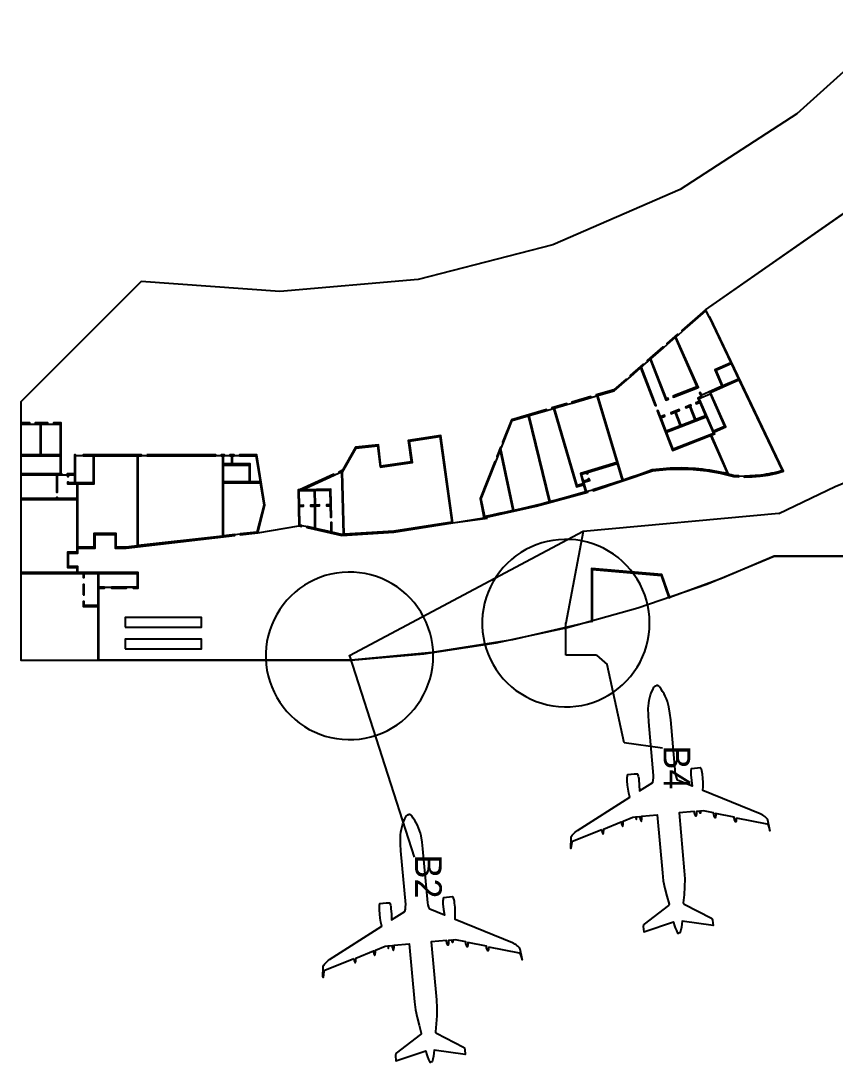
# Model space of a CAD drawing. Extents: x -127 to 299, y -292 to 314.
# Drawn here: x -127.1 to 18.8, y 38.6 to 225.1 of the extents above; entities that cross this region are included whole.
import ezdxf

# ---------------------------------------------------------------- set-up
doc = ezdxf.new("R2010")
doc.units = 0
for name, color, linetype in [('SS-AREA-OUTLINE', 254, 'CONTINUOUS'), ('SS-BOARDING-AREAS', 7, 'CONTINUOUS'), ('SS-BOUNDARY', 250, 'CONTINUOUS'), ('SS-CIRCULATION', 7, 'CONTINUOUS'), ('SS-GATES', 250, 'CONTINUOUS'), ('SS-GRAPH', 7, 'CONTINUOUS'), ('SS-ISLANDS', 7, 'CONTINUOUS'), ('SS-SMALL-PLANES', 9, 'CONTINUOUS'), ('SS-STAND-NUMBER', 7, 'CONTINUOUS')]:
    doc.layers.add(name, color=color, linetype=linetype)

msp = doc.modelspace()

# ---------------------------------------------------------------- linework, layer by layer
at = {"layer": 'SS-AREA-OUTLINE'}
for p, q in [((-4.47, 173.36), (27.78, 195.84)), ((-4.39, 173.18), (-3.83, 172)), ((-9.34, 168.86), (-8.61, 169.5)), ((-11.98, 166.56), (-11.26, 167.19)), ((-15.51, 163.48), (-14.79, 164.11)), ((-18.58, 160.8), (-17.86, 161.43)), ((-29.29, 156.38), (-28.36, 156.65)), ((-24.95, 157.65), (-24.02, 157.92)), ((-32.88, 155.34), (-31.95, 155.61)), ((-125.53, 152.89), (-124.57, 152.89)), ((-122.26, 152.89), (-121.29, 152.89)), ((-41.01, 148.69), (-40.66, 149.59)), ((-115.92, 147.22), (-117.31, 147.22)), ((-104.55, 147.22), (-105.51, 147.22)), ((-91.23, 147.22), (-92.19, 147.22)), ((-89.65, 147.22), (-90.61, 147.22)), ((-87.95, 147.22), (-88.92, 147.22)), ((-42.02, 146.14), (-41.67, 147.04)), ((-119.79, 143.79), (-118.83, 143.79)), ((-70.98, 143.74), (-70.1, 144.14)), ((1.52, 143.61), (2.73, 143.58)), ((-25.59, 140.85), (-24.66, 141.13)), ((-84.67, 133.38), (-77.3, 134.66)), ((-76.78, 134.74), (-75.84, 134.52)), ((-49.72, 135.18), (-43.5, 136.04)), ((-88.78, 133.1), (-87.82, 133.21)), ((-112.11, 123.68), (-110.89, 123.68)), ((-106.98, 123.68), (-108.2, 123.68))]:
    msp.add_line(p, q, dxfattribs=at)
at = {"layer": 'SS-BOARDING-AREAS'}
for points in [[(-14.49, 117.24), (-14.52, 118.28), (-14.63, 119.31), (-14.81, 120.33), (-15.05, 121.33), (-15.37, 122.32), (-15.75, 123.28), (-16.2, 124.21), (-16.72, 125.11), (-17.29, 125.97), (-17.92, 126.79), (-18.61, 127.57), (-19.35, 128.29), (-20.13, 128.97), (-20.96, 129.59), (-21.84, 130.14), (-22.74, 130.64), (-23.68, 131.07), (-24.65, 131.44), (-25.64, 131.74), (-26.65, 131.97), (-27.68, 132.13), (-28.71, 132.22), (-29.74, 132.24), (-30.78, 132.18), (-31.81, 132.06), (-32.82, 131.86), (-33.82, 131.6), (-34.8, 131.27), (-35.76, 130.87), (-36.68, 130.4), (-37.57, 129.87), (-38.43, 129.28), (-39.24, 128.64), (-40, 127.94), (-40.71, 127.19), (-41.37, 126.39), (-41.97, 125.55), (-42.52, 124.67), (-43, 123.75), (-43.42, 122.8), (-43.77, 121.83), (-44.05, 120.83), (-44.26, 119.82), (-44.4, 118.79), (-44.48, 117.76), (-44.48, 116.72), (-44.4, 115.69), (-44.26, 114.66), (-44.05, 113.65), (-43.77, 112.65), (-43.42, 111.68), (-43, 110.73), (-42.52, 109.82), (-41.97, 108.93), (-41.37, 108.09), (-40.71, 107.29), (-40, 106.54), (-39.24, 105.84), (-38.43, 105.2), (-37.57, 104.61), (-36.68, 104.08), (-35.76, 103.62), (-34.8, 103.22), (-33.82, 102.88), (-32.82, 102.62), (-31.81, 102.42), (-30.78, 102.3), (-29.74, 102.24), (-28.71, 102.26), (-27.68, 102.35), (-26.65, 102.51), (-25.64, 102.74), (-24.65, 103.04), (-23.68, 103.41), (-22.74, 103.84), (-21.84, 104.34), (-20.96, 104.9), (-20.13, 105.51), (-19.35, 106.19), (-18.61, 106.91), (-17.92, 107.69), (-17.29, 108.51), (-16.72, 109.37), (-16.2, 110.27), (-15.75, 111.2), (-15.37, 112.16), (-15.05, 113.15), (-14.81, 114.16), (-14.63, 115.18), (-14.52, 116.21)], [(-53.24, 111.38), (-53.28, 112.41), (-53.38, 113.44), (-53.56, 114.46), (-53.81, 115.47), (-54.13, 116.46), (-54.51, 117.42), (-54.96, 118.35), (-55.47, 119.25), (-56.04, 120.11), (-56.68, 120.93), (-57.36, 121.71), (-58.1, 122.43), (-58.89, 123.11), (-59.72, 123.72), (-60.59, 124.28), (-61.5, 124.78), (-62.44, 125.21), (-63.41, 125.58), (-64.4, 125.88), (-65.41, 126.11), (-66.43, 126.27), (-67.46, 126.36), (-68.5, 126.38), (-69.53, 126.32), (-70.56, 126.2), (-71.58, 126), (-72.58, 125.74), (-73.56, 125.4), (-74.51, 125), (-75.44, 124.54), (-76.33, 124.01), (-77.18, 123.42), (-77.99, 122.78), (-78.75, 122.08), (-79.47, 121.33), (-80.13, 120.53), (-80.73, 119.69), (-81.27, 118.8), (-81.75, 117.89), (-82.17, 116.94), (-82.52, 115.97), (-82.8, 114.97), (-83.02, 113.96), (-83.16, 112.93), (-83.23, 111.9), (-83.23, 110.86), (-83.16, 109.83), (-83.02, 108.8), (-82.8, 107.79), (-82.52, 106.79), (-82.17, 105.82), (-81.75, 104.87), (-81.27, 103.95), (-80.73, 103.07), (-80.13, 102.23), (-79.47, 101.43), (-78.75, 100.68), (-77.99, 99.98), (-77.18, 99.34), (-76.33, 98.75), (-75.44, 98.22), (-74.51, 97.75), (-73.56, 97.35), (-72.58, 97.02), (-71.58, 96.76), (-70.56, 96.56), (-69.53, 96.44), (-68.5, 96.38), (-67.46, 96.4), (-66.43, 96.49), (-65.41, 96.65), (-64.4, 96.88), (-63.41, 97.18), (-62.44, 97.55), (-61.5, 97.98), (-60.59, 98.48), (-59.72, 99.03), (-58.89, 99.65), (-58.1, 100.33), (-57.36, 101.05), (-56.68, 101.83), (-56.04, 102.65), (-55.47, 103.51), (-54.96, 104.41), (-54.51, 105.34), (-54.13, 106.3), (-53.81, 107.29), (-53.56, 108.29), (-53.38, 109.31), (-53.28, 110.34)]]:
    msp.add_lwpolyline(points, close=True, dxfattribs=at)
at = {"layer": 'SS-BOUNDARY'}
msp.add_lwpolyline([(30.37, 225.09), (11.91, 208.41), (-9.01, 194.91), (-31.82, 184.95), (-55.93, 178.8), (-80.72, 176.6), (-105.54, 178.42), (-127.12, 156.85), (-127.12, 110.59), (-67.96, 110.59), (-54.93, 111.76), (-42, 113.72), (-29.2, 116.45), (-16.6, 119.96), (-4.23, 124.22), (7.85, 129.23), (124.52, 129.23)], dxfattribs=at)
at = {"layer": 'SS-CIRCULATION'}
msp.add_lwpolyline([(23.06, 129.23), (7.85, 129.23), (-1.43, 125.31), (-10.89, 121.83), (-12.29, 125.95), (-24.88, 127.05), (-24.88, 117.56), (-39.07, 114.27), (-53.45, 111.95), (-67.96, 110.59), (-113.15, 110.59), (-113.15, 123.49), (-112.11, 123.49), (-112.11, 123.68), (-110.89, 123.68), (-110.89, 123.49), (-108.2, 123.49), (-108.2, 123.68), (-106.98, 123.68), (-106.98, 123.49), (-106.08, 123.49), (-106.08, 126.3), (-116.89, 126.3), (-116.89, 127.4), (-118.58, 127.4), (-118.58, 129.75), (-116.89, 129.75), (-116.89, 130.68), (-113.82, 130.68), (-113.82, 133.11), (-110.2, 133.11), (-110.2, 130.68), (-108.27, 130.68), (-88.76, 132.91), (-88.78, 133.1), (-87.82, 133.21), (-87.8, 133.02), (-84.67, 133.38), (-77.3, 134.66), (-76.82, 134.56), (-76.78, 134.74), (-75.84, 134.52), (-75.88, 134.35), (-69.63, 132.94), (-60.3, 133.55), (-49.72, 135.18), (-44.15, 136.12), (-34.79, 138.17), (-25.53, 140.67), (-25.59, 140.85), (-24.66, 141.13), (-24.61, 140.95), (-13.95, 144.5), (-11.53, 144.75), (-9.1, 144.83), (-6.67, 144.75), (-4.24, 144.5), (-1.85, 144.08), (0.52, 143.51), (1.52, 143.43), (1.52, 143.61), (2.49, 143.58), (2.48, 143.4), (3.9, 143.43), (5.32, 143.55), (6.73, 143.76), (8.12, 144.06), (9.48, 144.45), (-3.67, 172.09), (-3.83, 172), (-4.47, 173.36), (27.78, 195.84)], dxfattribs=at)
for points in [[(-108.4, 116.49), (-94.77, 116.49), (-94.77, 118.22), (-108.4, 118.22)], [(-108.4, 112.63), (-94.77, 112.63), (-94.77, 114.36), (-108.4, 114.36)]]:
    msp.add_lwpolyline(points, close=True, dxfattribs=at)
at = {"layer": 'SS-GATES'}
for p in [(-29.49, 117.24), (-68.24, 111.38)]:
    msp.add_point(p, dxfattribs=at)
at = {"layer": 'SS-GRAPH'}
for p, q in [((18.75, 141.71), (59.98, 158.67)), ((8.67, 136.84), (18.75, 141.71)), ((8.67, 136.84), (-26.37, 133.62)), ((-26.37, 133.62), (-68.24, 111.38)), ((-26.37, 133.62), (-29.49, 117.24)), ((-29.49, 111.51), (-29.49, 117.24)), ((-68.24, 111.38), (-56.68, 75.31)), ((-23.97, 111.51), (-29.49, 111.51)), ((-23.97, 111.51), (-22.11, 109.84)), ((-19.07, 95.79), (-22.11, 109.84)), ((-12.15, 94.84), (-19.07, 95.79))]:
    msp.add_line(p, q, dxfattribs=at)
at = {"layer": 'SS-ISLANDS'}
for points in [[(-2.1, 147.48), (-0.56, 143.98), (-1.19, 144.13), (-1.82, 144.27), (-2.45, 144.39), (-3.08, 144.51), (-3.72, 144.61), (-4.36, 144.7), (-5, 144.78), (-5.64, 144.85), (-6.28, 144.9), (-6.92, 144.95), (-7.57, 144.98), (-8.21, 145), (-8.85, 145.02), (-9.5, 145.01), (-10.14, 145), (-10.79, 144.98), (-11.43, 144.94), (-12.07, 144.89), (-12.72, 144.83), (-13.36, 144.76), (-14, 144.68), (-15.3, 144.21), (-16.61, 143.74), (-17.93, 143.29), (-19.24, 142.85), (-23.77, 157.99), (-20.81, 158.85), (-18.58, 160.8), (-18.71, 160.93), (-20.9, 159.02), (-24.07, 158.1), (-24.02, 157.92), (-23.95, 157.94), (-20.37, 145.98), (-26.89, 144.04), (-26.37, 142.19), (-27.46, 141.87), (-31.51, 155.74), (-29.29, 156.38), (-29.34, 156.56), (-32, 155.78), (-31.95, 155.61), (-31.68, 155.69), (-27.59, 141.64), (-27.41, 141.69), (-26.32, 142.01), (-25.97, 140.74), (-27.23, 140.37), (-28.49, 140.01), (-29.75, 139.66), (-31.02, 139.32), (-32.28, 138.99), (-36.04, 154.42), (-32.88, 155.34), (-32.93, 155.51), (-39.24, 153.67), (-40.83, 149.65), (-40.66, 149.59), (-39.1, 153.52), (-36.21, 154.36), (-32.46, 138.95), (-33.72, 138.63), (-34.99, 138.31), (-36.25, 138.01), (-37.52, 137.71), (-38.79, 137.43), (-41.12, 148.42), (-41.01, 148.69), (-41.18, 148.76), (-41.84, 147.1), (-41.67, 147.04), (-41.24, 148.11), (-38.97, 137.39), (-40.22, 137.11), (-41.48, 136.84), (-42.74, 136.59), (-44.01, 136.34), (-44.64, 139.52), (-42.02, 146.14), (-42.19, 146.21), (-44.83, 139.54), (-44.15, 136.12), (-34.79, 138.17), (-25.53, 140.67), (-25.59, 140.85), (-25.69, 140.82), (-25.79, 140.79), (-26.26, 142.48), (-25.2, 142.77), (-25.29, 143.1), (-25.47, 143.05), (-25.43, 142.9), (-26.31, 142.66), (-26.66, 143.91), (-25.78, 144.17), (-25.73, 143.98), (-25.55, 144.03), (-25.61, 144.22), (-20.32, 145.8), (-19.42, 142.79), (-20.72, 142.36), (-22.03, 141.94), (-23.35, 141.53), (-24.66, 141.13), (-24.61, 140.95), (-13.95, 144.5), (-11.53, 144.75), (-9.1, 144.83), (-6.67, 144.75), (-4.24, 144.5), (-1.85, 144.08), (0.52, 143.51), (1.52, 143.43), (1.52, 143.61), (0.55, 143.69), (0.11, 143.81), (-0.33, 143.92), (-1.91, 147.52), (-3.4, 150.88), (-2.83, 151.11), (-2.97, 151.44), (-0.85, 152.37), (-3.57, 158.55), (1.51, 160.78), (9.23, 144.56), (8.76, 144.42), (8.29, 144.29), (7.81, 144.18), (7.34, 144.07), (6.86, 143.97), (6.38, 143.89), (5.9, 143.81), (5.41, 143.75), (4.93, 143.69), (4.44, 143.65), (3.95, 143.62), (3.47, 143.59), (2.98, 143.58), (2.49, 143.58), (2.48, 143.4), (3.9, 143.43), (5.32, 143.55), (6.73, 143.76), (8.12, 144.06), (9.48, 144.45), (-3.67, 172.09), (-3.83, 172), (0.04, 163.87), (-2.83, 162.61), (-1.53, 159.65), (-5.15, 158.06), (-5.36, 158.54), (-5.53, 158.46), (-5.24, 157.81), (-5.86, 157.54), (-5.58, 156.9), (-6.19, 156.66), (-6.12, 156.49), (-5.5, 156.73), (-4.46, 154.36), (-6.2, 153.68), (-7.14, 156.09), (-7.02, 156.14), (-7.09, 156.31), (-8.05, 155.94), (-7.98, 155.77), (-7.31, 156.03), (-6.37, 153.61), (-8.85, 152.65), (-9.79, 155.06), (-9.12, 155.32), (-9.18, 155.49), (-10.7, 154.91), (-10.63, 154.73), (-9.96, 155), (-9.02, 152.58), (-11.5, 151.62), (-12.44, 154.03), (-11.77, 154.29), (-11.84, 154.46), (-12.51, 154.2), (-12.94, 155.31), (-13.11, 155.25), (-10.36, 148.18), (-3.57, 150.82)], [(-4.39, 173.18), (-4.47, 173.36), (-8.74, 169.64), (-8.61, 169.5)], [(-10.3, 157.87), (-10.23, 157.7), (-5.93, 159.38), (-5.92, 159.34), (-5.75, 159.42), (-9.76, 168.5), (-9.34, 168.86), (-9.46, 169), (-11.38, 167.33), (-11.26, 167.19), (-9.9, 168.37), (-6, 159.55)], [(-14.39, 164.45), (-11.57, 157.18), (-11.13, 157.35), (-11.2, 157.52), (-11.46, 157.42), (-14.25, 164.58), (-11.98, 166.56), (-12.1, 166.7), (-14.91, 164.25), (-14.79, 164.11)], [(-13.46, 156.15), (-13.29, 156.21), (-15.96, 163.08), (-15.51, 163.48), (-15.63, 163.61), (-17.98, 161.57), (-17.86, 161.43), (-16.11, 162.95)], [(-1.36, 159.72), (-2.59, 162.51), (0.12, 163.7), (1.43, 160.95)], [(-24.95, 157.65), (-25, 157.83), (-28.41, 156.83), (-28.36, 156.65)], [(-5.33, 156.8), (-5.62, 157.45), (-3.66, 158.31), (-1.09, 152.46), (-3.05, 151.6), (-5.33, 156.8)], [(-127.12, 143.97), (-127.12, 143.79), (-120.73, 143.79), (-120.73, 140.67), (-120.54, 140.67), (-120.54, 143.79), (-119.79, 143.79), (-119.79, 143.97), (-119.87, 143.97), (-119.87, 153.08), (-121.29, 153.08), (-121.29, 152.89), (-120.05, 152.89), (-120.05, 147.4), (-123.49, 147.4), (-123.49, 152.89), (-122.26, 152.89), (-122.26, 153.08), (-124.57, 153.08), (-124.57, 152.89), (-123.68, 152.89), (-123.68, 147.4), (-127.12, 147.4), (-127.12, 147.22), (-120.05, 147.22), (-120.05, 143.97)], [(-127.12, 153.08), (-127.12, 152.89), (-125.53, 152.89), (-125.53, 153.08)], [(-4.38, 154.19), (-3.07, 151.21), (-10.26, 148.41), (-11.44, 151.44)], [(-74.53, 138.21), (-74.53, 134.23), (-75.84, 134.52), (-75.88, 134.35), (-69.63, 132.94), (-60.3, 133.55), (-49.72, 135.18), (-51.89, 150.86), (-57.71, 149.96), (-57.17, 146.14), (-62.61, 145.37), (-63.06, 149.19), (-67.14, 148.74), (-69.48, 144.62), (-70.18, 144.3), (-70.1, 144.14), (-69.64, 144.35), (-69.66, 144.31), (-69.39, 133.14), (-69.62, 133.13), (-71.38, 133.52), (-71.43, 135.27), (-71.61, 135.27), (-71.57, 133.56), (-74.35, 134.19), (-74.35, 138.21), (-73.61, 138.23), (-73.61, 138.41), (-74.35, 138.39), (-74.41, 140.98), (-71.76, 141.05), (-71.69, 138.46), (-72.39, 138.44), (-72.39, 138.26), (-71.69, 138.27), (-71.64, 136.23), (-71.45, 136.24), (-71.58, 141.24), (-76.73, 141.11), (-70.98, 143.74), (-71.06, 143.9), (-77.2, 141.1), (-77.44, 141.1), (-77.3, 134.66), (-76.82, 134.56), (-76.78, 134.74), (-77.12, 134.81), (-77.19, 138.14), (-76.46, 138.16), (-76.46, 138.34), (-77.19, 138.33), (-77.25, 140.92), (-74.6, 140.98), (-74.53, 138.39), (-75.25, 138.37), (-75.24, 138.19)], [(-62.77, 145.16), (-56.97, 145.98), (-57.51, 149.81), (-52.05, 150.65), (-49.93, 135.33), (-60.32, 133.73), (-69.21, 133.15), (-69.47, 144.27), (-67.02, 148.57), (-63.22, 148.98)], [(-127.12, 126.3), (-127.12, 126.11), (-115.95, 126.11), (-115.95, 125.39), (-115.77, 125.39), (-115.77, 126.11), (-113.33, 126.11), (-113.33, 120.38), (-115.77, 120.38), (-115.77, 121.11), (-115.95, 121.11), (-115.95, 120.2), (-113.33, 120.2), (-113.33, 110.8), (-113.15, 110.8), (-113.15, 123.49), (-112.11, 123.49), (-112.11, 123.68), (-113.15, 123.68), (-113.15, 126.11), (-106.26, 126.11), (-106.26, 123.68), (-106.98, 123.68), (-106.98, 123.49), (-106.08, 123.49), (-106.08, 126.3), (-116.89, 126.3), (-116.89, 127.4), (-118.58, 127.4), (-118.58, 129.75), (-116.89, 129.75), (-116.89, 130.68), (-113.82, 130.68), (-113.82, 133.11), (-110.2, 133.11), (-110.2, 130.68), (-108.27, 130.68), (-88.76, 132.91), (-88.78, 133.1), (-90.82, 132.86), (-90.82, 142.34), (-84.23, 142.34), (-83.61, 138.37), (-84.82, 133.55), (-87.82, 133.21), (-87.8, 133.02), (-84.67, 133.38), (-83.43, 138.36), (-84.84, 147.4), (-87.95, 147.4), (-87.95, 147.22), (-84.99, 147.22), (-84.26, 142.52), (-86.06, 142.52), (-86.06, 145.74), (-89.2, 145.74), (-89.2, 147.22), (-88.92, 147.22), (-88.92, 147.4), (-89.65, 147.4), (-89.65, 147.22), (-89.38, 147.22), (-89.38, 145.74), (-90.82, 145.74), (-90.82, 147.22), (-90.61, 147.22), (-90.61, 147.4), (-91.23, 147.4), (-91.23, 147.22), (-91, 147.22), (-91, 132.84), (-106.1, 131.11), (-106.1, 147.22), (-105.51, 147.22), (-105.51, 147.4), (-115.92, 147.4), (-115.92, 147.22), (-114.15, 147.22), (-114.15, 142.38), (-117.31, 142.38), (-117.31, 147.4), (-117.49, 147.4), (-117.49, 143.97), (-118.83, 143.97), (-118.83, 143.79), (-118.74, 143.79), (-118.74, 143.47), (-118.56, 143.47), (-118.56, 143.79), (-117.49, 143.79), (-117.49, 142.38), (-118.56, 142.38), (-118.56, 142.5), (-118.74, 142.5), (-118.74, 142.19), (-117.07, 142.19), (-117.07, 139.58), (-120.54, 139.58), (-120.54, 139.71), (-120.73, 139.71), (-120.73, 139.58), (-127.12, 139.58), (-127.12, 139.4), (-117.07, 139.4), (-117.07, 129.93), (-118.76, 129.93), (-118.76, 127.21), (-117.07, 127.21), (-117.07, 126.3)], [(-104.55, 147.4), (-104.55, 147.22), (-92.19, 147.22), (-92.19, 147.4)], [(-108.28, 130.86), (-110.01, 130.86), (-110.01, 133.3), (-114.01, 133.3), (-114.01, 130.86), (-116.89, 130.86), (-116.89, 142.19), (-113.96, 142.19), (-113.96, 147.22), (-106.28, 147.22), (-106.28, 131.09)], [(-90.82, 145.55), (-86.24, 145.55), (-86.24, 142.52), (-90.82, 142.52)], [(-24.7, 117.61), (-24.7, 126.85), (-12.42, 125.78), (-11.06, 121.77), (-10.89, 121.83), (-12.29, 125.95), (-24.88, 127.05), (-24.88, 117.56)], [(-115.95, 122.33), (-115.77, 122.33), (-115.77, 124.17), (-115.95, 124.17)], [(-108.2, 123.49), (-108.2, 123.68), (-110.89, 123.68), (-110.89, 123.49)], [(-108.4, 116.49), (-94.77, 116.49), (-94.77, 118.22), (-108.4, 118.22)], [(-108.4, 112.63), (-94.77, 112.63), (-94.77, 114.36), (-108.4, 114.36)]]:
    msp.add_lwpolyline(points, close=True, dxfattribs=at)
at = {"layer": 'SS-SMALL-PLANES'}
for points in [[(-18.49, 88.98), (-18.5, 89.29), (-18.49, 89.59), (-18.47, 89.88), (-18.46, 89.93), (-18.45, 89.98), (-18.44, 90.03), (-18.42, 90.07), (-18.42, 90.08), (-18.41, 90.09), (-18.41, 90.09), (-18.4, 90.1), (-18.4, 90.11), (-18.39, 90.11), (-18.38, 90.12), (-18.37, 90.12), (-18.37, 90.12), (-18.36, 90.13), (-18.35, 90.13), (-18.34, 90.13), (-18.33, 90.13), (-18.32, 90.13), (-18.32, 90.14), (-17.8, 90.21), (-17.28, 90.24), (-16.75, 90.25), (-16.75, 90.25), (-16.74, 90.25), (-16.73, 90.25), (-16.72, 90.25), (-16.71, 90.25), (-16.7, 90.25), (-16.69, 90.25), (-16.69, 90.24), (-16.68, 90.24), (-16.67, 90.24), (-16.66, 90.23), (-16.66, 90.23), (-16.65, 90.22), (-16.64, 90.21), (-16.64, 90.21), (-16.57, 90.01), (-16.51, 89.82), (-16.47, 89.62), (-16.44, 89.41), (-16.42, 89.21), (-16.34, 88.2), (-16.31, 87.18), (-13.92, 88.71), (-13.85, 89.12), (-13.8, 89.52), (-13.77, 89.93), (-14.64, 99.57), (-14.71, 100.75), (-14.72, 101.94), (-14.7, 102.44), (-14.64, 102.93), (-14.56, 103.42), (-14.44, 103.9), (-14.3, 104.38), (-14.13, 104.85), (-13.93, 105.3), (-13.72, 105.75), (-13.7, 105.78), (-13.68, 105.82), (-13.65, 105.85), (-13.63, 105.88), (-13.6, 105.9), (-13.57, 105.93), (-13.54, 105.96), (-13.51, 105.98), (-13.47, 106), (-13.44, 106.01), (-13.4, 106.03), (-13.37, 106.04), (-13.32, 106.05), (-13.28, 106.06), (-13.24, 106.07)], [(-5.03, 90.2), (-5.07, 90.49), (-5.13, 90.79), (-5.21, 91.08), (-5.22, 91.12), (-5.24, 91.17), (-5.26, 91.21), (-5.28, 91.25), (-5.29, 91.26), (-5.3, 91.27), (-5.3, 91.27), (-5.31, 91.28), (-5.32, 91.28), (-5.33, 91.29), (-5.33, 91.29), (-5.34, 91.29), (-5.35, 91.29), (-5.36, 91.3), (-5.37, 91.3), (-5.38, 91.3), (-5.38, 91.3), (-5.39, 91.3), (-5.4, 91.3), (-5.92, 91.27), (-6.44, 91.22), (-6.96, 91.13), (-6.97, 91.13), (-6.98, 91.13), (-6.99, 91.13), (-6.99, 91.13), (-7, 91.12), (-7.01, 91.12), (-7.02, 91.12), (-7.02, 91.11), (-7.03, 91.11), (-7.04, 91.1), (-7.04, 91.1), (-7.05, 91.09), (-7.06, 91.08), (-7.06, 91.08), (-7.07, 91.07), (-7.1, 90.86), (-7.12, 90.66), (-7.13, 90.46), (-7.12, 90.25), (-7.11, 90.05), (-7, 89.04), (-6.85, 88.04), (-9.48, 89.11), (-9.62, 89.5), (-9.74, 89.89), (-9.84, 90.28), (-10.7, 99.92), (-10.84, 101.1), (-11.04, 102.27), (-11.16, 102.75), (-11.3, 103.23), (-11.47, 103.7), (-11.67, 104.15), (-11.9, 104.6), (-12.15, 105.02), (-12.42, 105.44), (-12.71, 105.84), (-12.74, 105.87), (-12.76, 105.9), (-12.79, 105.92), (-12.82, 105.95), (-12.85, 105.97), (-12.89, 105.99), (-12.92, 106.01), (-12.96, 106.03), (-13, 106.04), (-13.03, 106.05), (-13.07, 106.06), (-13.11, 106.06), (-13.15, 106.07), (-13.2, 106.07), (-13.24, 106.07)], [(1.04, 82.4), (6.54, 81.28), (6.56, 81.27), (6.57, 81.27), (6.59, 81.26), (6.61, 81.25), (6.62, 81.24), (6.64, 81.23), (6.65, 81.22), (6.67, 81.21), (6.68, 81.2), (6.69, 81.18), (6.71, 81.17), (6.72, 81.15), (6.72, 81.14), (6.73, 81.12), (7.06, 80.06), (7.06, 80.15), (7.06, 80.23), (6.69, 81.96), (6.68, 82), (6.67, 82.04), (6.65, 82.08), (6.64, 82.12), (6.62, 82.15), (6.59, 82.19), (6.57, 82.22), (6.54, 82.25), (6.41, 82.38), (6.28, 82.5), (6.14, 82.61), (5.99, 82.71), (5.78, 82.84), (5.56, 82.96), (5.33, 83.07), (-4.93, 87.25), (-4.89, 87.99), (-4.9, 88.73), (-4.94, 89.46), (-5.03, 90.2)], [(-23.06, 80.23), (-28.28, 78.15), (-28.29, 78.14), (-28.31, 78.13), (-28.33, 78.12), (-28.34, 78.11), (-28.36, 78.1), (-28.37, 78.09), (-28.38, 78.07), (-28.39, 78.06), (-28.4, 78.04), (-28.41, 78.03), (-28.42, 78.01), (-28.43, 77.99), (-28.44, 77.98), (-28.44, 77.96), (-28.57, 76.86), (-28.59, 76.94), (-28.6, 77.02), (-28.55, 78.8), (-28.55, 78.84), (-28.54, 78.88), (-28.53, 78.92), (-28.52, 78.96), (-28.51, 79), (-28.49, 79.03), (-28.47, 79.07), (-28.45, 79.1), (-28.35, 79.25), (-28.24, 79.39), (-28.12, 79.53), (-28, 79.65), (-27.81, 79.82), (-27.61, 79.98), (-27.41, 80.12), (-18.05, 86.07), (-18.23, 86.79), (-18.35, 87.52), (-18.44, 88.25), (-18.49, 88.98)], [(-62.88, 65.88), (-62.89, 66.18), (-62.89, 66.49), (-62.86, 66.78), (-62.85, 66.83), (-62.84, 66.88), (-62.83, 66.93), (-62.82, 66.97), (-62.81, 66.98), (-62.81, 66.99), (-62.8, 66.99), (-62.79, 67), (-62.79, 67.01), (-62.78, 67.01), (-62.77, 67.02), (-62.77, 67.02), (-62.76, 67.02), (-62.75, 67.03), (-62.74, 67.03), (-62.73, 67.03), (-62.72, 67.03), (-62.72, 67.03), (-62.71, 67.04), (-62.19, 67.11), (-61.67, 67.14), (-61.15, 67.15), (-61.14, 67.15), (-61.13, 67.15), (-61.12, 67.15), (-61.11, 67.15), (-61.1, 67.15), (-61.09, 67.15), (-61.09, 67.15), (-61.08, 67.14), (-61.07, 67.14), (-61.06, 67.14), (-61.05, 67.13), (-61.05, 67.13), (-61.04, 67.12), (-61.04, 67.11), (-61.03, 67.11), (-60.96, 66.91), (-60.91, 66.72), (-60.86, 66.52), (-60.83, 66.31), (-60.81, 66.11), (-60.74, 65.1), (-60.7, 64.08), (-58.31, 65.61), (-58.24, 66.02), (-58.19, 66.42), (-58.16, 66.83), (-59.03, 76.47), (-59.1, 77.65), (-59.11, 78.84), (-59.09, 79.34), (-59.04, 79.83), (-58.95, 80.32), (-58.83, 80.8), (-58.69, 81.28), (-58.52, 81.75), (-58.33, 82.2), (-58.11, 82.65), (-58.09, 82.68), (-58.07, 82.72), (-58.05, 82.75), (-58.02, 82.78), (-57.99, 82.8), (-57.96, 82.83), (-57.93, 82.85), (-57.9, 82.88), (-57.87, 82.9), (-57.83, 82.91), (-57.79, 82.93), (-57.76, 82.94), (-57.72, 82.95), (-57.67, 82.96), (-57.63, 82.97)], [(-49.42, 67.1), (-49.46, 67.39), (-49.52, 67.69), (-49.6, 67.98), (-49.61, 68.02), (-49.63, 68.07), (-49.65, 68.11), (-49.68, 68.15), (-49.68, 68.16), (-49.69, 68.17), (-49.7, 68.17), (-49.7, 68.18), (-49.71, 68.18), (-49.72, 68.19), (-49.73, 68.19), (-49.73, 68.19), (-49.74, 68.19), (-49.75, 68.2), (-49.76, 68.2), (-49.77, 68.2), (-49.78, 68.2), (-49.79, 68.2), (-49.79, 68.2), (-50.32, 68.17), (-50.84, 68.12), (-51.35, 68.03), (-51.36, 68.03), (-51.37, 68.03), (-51.38, 68.03), (-51.39, 68.03), (-51.39, 68.02), (-51.4, 68.02), (-51.41, 68.02), (-51.42, 68.01), (-51.42, 68.01), (-51.43, 68), (-51.44, 68), (-51.44, 67.99), (-51.45, 67.98), (-51.45, 67.98), (-51.46, 67.97), (-51.49, 67.76), (-51.51, 67.56), (-51.52, 67.36), (-51.51, 67.15), (-51.5, 66.95), (-51.39, 65.94), (-51.24, 64.94), (-53.87, 66.01), (-54.01, 66.4), (-54.13, 66.79), (-54.23, 67.18), (-55.09, 76.82), (-55.23, 78), (-55.43, 79.17), (-55.55, 79.65), (-55.69, 80.13), (-55.86, 80.6), (-56.06, 81.05), (-56.29, 81.5), (-56.54, 81.92), (-56.81, 82.34), (-57.1, 82.74), (-57.13, 82.77), (-57.15, 82.8), (-57.18, 82.82), (-57.21, 82.85), (-57.25, 82.87), (-57.28, 82.89), (-57.31, 82.91), (-57.35, 82.93), (-57.39, 82.94), (-57.42, 82.95), (-57.46, 82.96), (-57.5, 82.96), (-57.54, 82.97), (-57.59, 82.97), (-57.63, 82.97)], [(-23.06, 80.23), (-23.05, 80.11), (-23.03, 80), (-23, 79.88), (-22.97, 79.77), (-22.92, 79.63), (-22.86, 79.5), (-22.86, 79.5), (-22.85, 79.5), (-22.85, 79.5), (-22.85, 79.5), (-22.85, 79.5), (-22.85, 79.5), (-22.85, 79.5), (-22.85, 79.49), (-22.85, 79.49), (-22.85, 79.49), (-22.85, 79.49), (-22.84, 79.49), (-22.84, 79.49), (-22.84, 79.49), (-22.84, 79.49), (-22.84, 79.49), (-22.84, 79.49), (-22.83, 79.49), (-22.83, 79.49), (-22.83, 79.49), (-22.83, 79.49), (-22.83, 79.49), (-22.83, 79.49), (-22.82, 79.49), (-22.82, 79.49), (-22.82, 79.49), (-22.82, 79.49), (-22.82, 79.49), (-22.82, 79.49), (-22.82, 79.49), (-22.82, 79.5), (-22.81, 79.5), (-22.81, 79.5), (-22.81, 79.5), (-22.81, 79.5), (-22.81, 79.5), (-22.81, 79.5), (-22.81, 79.51), (-22.81, 79.51), (-22.81, 79.51), (-22.77, 79.65), (-22.74, 79.79), (-22.72, 79.93), (-22.71, 80.08), (-22.71, 80.22), (-22.72, 80.37), (-19.57, 81.65), (-19.55, 81.53), (-19.53, 81.4), (-19.5, 81.27), (-19.47, 81.15), (-19.42, 81.03), (-19.35, 80.89), (-19.35, 80.89), (-19.35, 80.89), (-19.35, 80.89), (-19.35, 80.89), (-19.35, 80.89), (-19.35, 80.88), (-19.35, 80.88), (-19.35, 80.88), (-19.34, 80.88), (-19.34, 80.88), (-19.34, 80.88), (-19.34, 80.88), (-19.34, 80.88), (-19.34, 80.88), (-19.33, 80.88), (-19.33, 80.88), (-19.33, 80.88), (-19.33, 80.88), (-19.33, 80.88), (-19.33, 80.88), (-19.33, 80.88), (-19.32, 80.88), (-19.32, 80.88), (-19.32, 80.88), (-19.32, 80.89), (-19.32, 80.89), (-19.32, 80.89), (-19.32, 80.89), (-19.32, 80.89), (-19.31, 80.89), (-19.31, 80.89), (-19.31, 80.89), (-19.31, 80.9), (-19.28, 81), (-19.25, 81.1), (-19.23, 81.21), (-19.22, 81.36), (-19.21, 81.5), (-19.21, 81.65), (-19.22, 81.8), (-17.48, 82.5), (-16.99, 82.55), (-16.95, 82.36), (-16.91, 82.17), (-16.91, 82.17), (-16.91, 82.17), (-16.9, 82.17), (-16.9, 82.16), (-16.9, 82.16), (-16.9, 82.16), (-16.9, 82.16), (-16.9, 82.16), (-16.9, 82.16), (-16.9, 82.16), (-16.89, 82.15), (-16.89, 82.15), (-16.89, 82.15), (-16.89, 82.15), (-16.89, 82.15), (-16.88, 82.15), (-16.88, 82.15), (-16.88, 82.15), (-16.88, 82.15), (-16.88, 82.15), (-16.87, 82.15), (-16.87, 82.15), (-16.87, 82.15), (-16.87, 82.15), (-16.87, 82.15), (-16.86, 82.15), (-16.86, 82.15), (-16.86, 82.15), (-16.86, 82.15), (-16.86, 82.16), (-16.86, 82.16), (-16.85, 82.16), (-16.85, 82.16), (-16.85, 82.16), (-16.85, 82.16), (-16.85, 82.17), (-16.85, 82.17), (-16.85, 82.17), (-16.85, 82.17), (-16.85, 82.17), (-16.85, 82.18), (-16.84, 82.3), (-16.83, 82.43), (-16.83, 82.56), (-16.23, 82.62), (-16.22, 82.49), (-16.21, 82.37), (-16.18, 82.26), (-16.15, 82.14), (-16.11, 82.02), (-16.06, 81.91), (-16.01, 81.8), (-16.01, 81.8), (-16.01, 81.8), (-16.01, 81.8), (-16.01, 81.8), (-16, 81.8), (-16, 81.79), (-16, 81.79), (-16, 81.79), (-16, 81.79), (-16, 81.79), (-16, 81.79), (-15.99, 81.79), (-15.99, 81.79), (-15.99, 81.79), (-15.99, 81.79), (-15.99, 81.79), (-15.98, 81.79), (-15.98, 81.79), (-15.98, 81.79), (-15.98, 81.79), (-15.98, 81.79), (-15.98, 81.79), (-15.97, 81.79), (-15.97, 81.79), (-15.97, 81.8), (-15.97, 81.8), (-15.97, 81.8), (-15.97, 81.8), (-15.97, 81.8), (-15.97, 81.8), (-15.96, 81.8), (-15.96, 81.81), (-15.92, 81.94), (-15.89, 82.08), (-15.87, 82.22), (-15.86, 82.36), (-15.86, 82.51), (-15.87, 82.65), (-13.14, 82.89), (-12.2, 72.5), (-12.03, 71.1), (-11.76, 69.71), (-11.4, 68.34), (-10.99, 66.9), (-11, 66.88), (-11, 66.85), (-11.01, 66.83), (-11.02, 66.81), (-11.03, 66.79), (-11.04, 66.76), (-11.05, 66.74), (-11.07, 66.72), (-11.08, 66.7), (-11.1, 66.69), (-11.12, 66.67), (-11.13, 66.65), (-15.48, 63.33), (-15.51, 63.3), (-15.53, 63.26), (-15.55, 63.23), (-15.57, 63.19), (-15.58, 63.15), (-15.59, 63.11), (-15.6, 63.07), (-15.61, 63.03), (-15.61, 62.99), (-15.61, 62.95), (-15.61, 62.91), (-15.53, 61.99), (-10.2, 63.73), (-10.06, 63.21), (-9.89, 62.7), (-9.69, 62.21), (-9.46, 61.72), (-9.25, 61.74)], [(1.04, 82.4), (1.04, 82.28), (1.04, 82.16), (1.04, 82.04), (1.03, 81.93), (1, 81.79), (0.96, 81.65), (0.96, 81.64), (0.96, 81.64), (0.96, 81.64), (0.96, 81.64), (0.96, 81.64), (0.96, 81.64), (0.96, 81.64), (0.96, 81.63), (0.96, 81.63), (0.95, 81.63), (0.95, 81.63), (0.95, 81.63), (0.95, 81.63), (0.95, 81.63), (0.95, 81.63), (0.95, 81.63), (0.95, 81.63), (0.94, 81.63), (0.94, 81.63), (0.94, 81.63), (0.94, 81.63), (0.94, 81.63), (0.94, 81.63), (0.93, 81.63), (0.93, 81.63), (0.93, 81.63), (0.93, 81.63), (0.93, 81.63), (0.93, 81.63), (0.93, 81.63), (0.92, 81.63), (0.92, 81.63), (0.92, 81.63), (0.92, 81.63), (0.92, 81.63), (0.92, 81.64), (0.92, 81.64), (0.92, 81.64), (0.92, 81.64), (0.92, 81.64), (0.85, 81.77), (0.79, 81.9), (0.75, 82.04), (0.72, 82.18), (0.69, 82.33), (0.67, 82.47), (-2.66, 83.17), (-2.65, 83.05), (-2.65, 82.92), (-2.65, 82.79), (-2.67, 82.66), (-2.69, 82.54), (-2.73, 82.39), (-2.73, 82.38), (-2.73, 82.38), (-2.73, 82.38), (-2.73, 82.38), (-2.74, 82.38), (-2.74, 82.38), (-2.74, 82.38), (-2.74, 82.38), (-2.74, 82.37), (-2.74, 82.37), (-2.74, 82.37), (-2.74, 82.37), (-2.75, 82.37), (-2.75, 82.37), (-2.75, 82.37), (-2.75, 82.37), (-2.75, 82.37), (-2.75, 82.37), (-2.75, 82.37), (-2.76, 82.37), (-2.76, 82.37), (-2.76, 82.37), (-2.76, 82.37), (-2.76, 82.37), (-2.76, 82.37), (-2.77, 82.37), (-2.77, 82.38), (-2.77, 82.38), (-2.77, 82.38), (-2.77, 82.38), (-2.77, 82.38), (-2.77, 82.38), (-2.77, 82.38), (-2.82, 82.48), (-2.87, 82.58), (-2.91, 82.68), (-2.95, 82.82), (-2.98, 82.96), (-3.01, 83.11), (-3.03, 83.25), (-4.86, 83.64), (-5.36, 83.59), (-5.36, 83.4), (-5.37, 83.21), (-5.37, 83.21), (-5.37, 83.21), (-5.37, 83.2), (-5.37, 83.2), (-5.37, 83.2), (-5.37, 83.2), (-5.37, 83.2), (-5.37, 83.19), (-5.37, 83.19), (-5.38, 83.19), (-5.38, 83.19), (-5.38, 83.19), (-5.38, 83.19), (-5.38, 83.19), (-5.38, 83.18), (-5.39, 83.18), (-5.39, 83.18), (-5.39, 83.18), (-5.39, 83.18), (-5.39, 83.18), (-5.4, 83.18), (-5.4, 83.18), (-5.4, 83.18), (-5.4, 83.18), (-5.4, 83.18), (-5.41, 83.18), (-5.41, 83.18), (-5.41, 83.18), (-5.41, 83.18), (-5.41, 83.18), (-5.42, 83.19), (-5.42, 83.19), (-5.42, 83.19), (-5.42, 83.19), (-5.42, 83.19), (-5.42, 83.19), (-5.42, 83.19), (-5.43, 83.2), (-5.43, 83.2), (-5.43, 83.2), (-5.43, 83.2), (-5.46, 83.33), (-5.49, 83.45), (-5.51, 83.58), (-6.11, 83.53), (-6.1, 83.4), (-6.09, 83.28), (-6.1, 83.16), (-6.11, 83.04), (-6.13, 82.92), (-6.15, 82.8), (-6.18, 82.69), (-6.18, 82.68), (-6.18, 82.68), (-6.19, 82.68), (-6.19, 82.68), (-6.19, 82.68), (-6.19, 82.68), (-6.19, 82.68), (-6.19, 82.67), (-6.19, 82.67), (-6.2, 82.67), (-6.2, 82.67), (-6.2, 82.67), (-6.2, 82.67), (-6.2, 82.67), (-6.2, 82.67), (-6.21, 82.67), (-6.21, 82.67), (-6.21, 82.67), (-6.21, 82.67), (-6.21, 82.67), (-6.21, 82.67), (-6.22, 82.67), (-6.22, 82.67), (-6.22, 82.67), (-6.22, 82.67), (-6.22, 82.67), (-6.22, 82.67), (-6.23, 82.68), (-6.23, 82.68), (-6.23, 82.68), (-6.23, 82.68), (-6.23, 82.68), (-6.29, 82.81), (-6.35, 82.94), (-6.4, 83.07), (-6.43, 83.21), (-6.46, 83.35), (-6.48, 83.49), (-9.2, 83.25), (-8.27, 72.86), (-8.19, 71.44), (-8.21, 70.02), (-8.32, 68.61), (-8.46, 67.13), (-8.45, 67.11), (-8.44, 67.08), (-8.43, 67.06), (-8.42, 67.04), (-8.41, 67.02), (-8.39, 67), (-8.38, 66.98), (-8.36, 66.97), (-8.34, 66.95), (-8.32, 66.94), (-8.3, 66.92), (-8.28, 66.91), (-3.41, 64.42), (-3.38, 64.39), (-3.35, 64.36), (-3.32, 64.33), (-3.3, 64.29), (-3.28, 64.26), (-3.26, 64.22), (-3.25, 64.18), (-3.23, 64.14), (-3.22, 64.1), (-3.22, 64.06), (-3.21, 64.02), (-3.13, 63.11), (-8.68, 63.87), (-8.72, 63.33), (-8.8, 62.8), (-8.91, 62.28), (-9.05, 61.76), (-9.25, 61.74)], [(-67.45, 57.13), (-72.67, 55.05), (-72.69, 55.04), (-72.7, 55.03), (-72.72, 55.02), (-72.73, 55.01), (-72.75, 55), (-72.76, 54.99), (-72.77, 54.97), (-72.78, 54.96), (-72.8, 54.94), (-72.81, 54.93), (-72.81, 54.91), (-72.82, 54.89), (-72.83, 54.88), (-72.83, 54.86), (-72.96, 53.76), (-72.98, 53.84), (-72.99, 53.92), (-72.94, 55.69), (-72.94, 55.74), (-72.93, 55.78), (-72.93, 55.82), (-72.91, 55.86), (-72.9, 55.9), (-72.88, 55.93), (-72.87, 55.97), (-72.84, 56), (-72.74, 56.15), (-72.63, 56.29), (-72.51, 56.43), (-72.39, 56.55), (-72.2, 56.72), (-72, 56.88), (-71.8, 57.02), (-62.45, 62.97), (-62.62, 63.69), (-62.75, 64.42), (-62.83, 65.15), (-62.88, 65.88)], [(-43.36, 59.3), (-37.85, 58.18), (-37.84, 58.17), (-37.82, 58.17), (-37.8, 58.16), (-37.78, 58.15), (-37.77, 58.14), (-37.75, 58.13), (-37.74, 58.12), (-37.72, 58.11), (-37.71, 58.1), (-37.7, 58.08), (-37.69, 58.07), (-37.68, 58.05), (-37.67, 58.04), (-37.66, 58.02), (-37.34, 56.96), (-37.33, 57.05), (-37.34, 57.13), (-37.7, 58.86), (-37.71, 58.9), (-37.72, 58.94), (-37.74, 58.98), (-37.76, 59.02), (-37.78, 59.05), (-37.8, 59.09), (-37.82, 59.12), (-37.85, 59.15), (-37.98, 59.28), (-38.11, 59.4), (-38.25, 59.51), (-38.4, 59.61), (-38.61, 59.74), (-38.83, 59.86), (-39.06, 59.97), (-49.33, 64.15), (-49.29, 64.89), (-49.29, 65.63), (-49.33, 66.36), (-49.42, 67.1)], [(-67.45, 57.13), (-67.44, 57.01), (-67.42, 56.9), (-67.4, 56.78), (-67.36, 56.67), (-67.31, 56.53), (-67.25, 56.4), (-67.25, 56.4), (-67.25, 56.4), (-67.25, 56.4), (-67.24, 56.4), (-67.24, 56.4), (-67.24, 56.4), (-67.24, 56.4), (-67.24, 56.39), (-67.24, 56.39), (-67.24, 56.39), (-67.24, 56.39), (-67.24, 56.39), (-67.23, 56.39), (-67.23, 56.39), (-67.23, 56.39), (-67.23, 56.39), (-67.23, 56.39), (-67.23, 56.39), (-67.22, 56.39), (-67.22, 56.39), (-67.22, 56.39), (-67.22, 56.39), (-67.22, 56.39), (-67.22, 56.39), (-67.22, 56.39), (-67.21, 56.39), (-67.21, 56.39), (-67.21, 56.39), (-67.21, 56.39), (-67.21, 56.39), (-67.21, 56.4), (-67.21, 56.4), (-67.21, 56.4), (-67.2, 56.4), (-67.2, 56.4), (-67.2, 56.4), (-67.2, 56.4), (-67.2, 56.41), (-67.2, 56.41), (-67.2, 56.41), (-67.16, 56.55), (-67.13, 56.69), (-67.11, 56.83), (-67.1, 56.98), (-67.1, 57.12), (-67.11, 57.27), (-63.96, 58.55), (-63.95, 58.43), (-63.92, 58.3), (-63.89, 58.17), (-63.86, 58.05), (-63.81, 57.93), (-63.75, 57.79), (-63.74, 57.79), (-63.74, 57.79), (-63.74, 57.79), (-63.74, 57.79), (-63.74, 57.79), (-63.74, 57.78), (-63.74, 57.78), (-63.74, 57.78), (-63.74, 57.78), (-63.73, 57.78), (-63.73, 57.78), (-63.73, 57.78), (-63.73, 57.78), (-63.73, 57.78), (-63.73, 57.78), (-63.72, 57.78), (-63.72, 57.78), (-63.72, 57.78), (-63.72, 57.78), (-63.72, 57.78), (-63.72, 57.78), (-63.72, 57.78), (-63.71, 57.78), (-63.71, 57.78), (-63.71, 57.79), (-63.71, 57.79), (-63.71, 57.79), (-63.71, 57.79), (-63.71, 57.79), (-63.71, 57.79), (-63.71, 57.79), (-63.7, 57.79), (-63.7, 57.8), (-63.67, 57.9), (-63.65, 58), (-63.62, 58.11), (-63.61, 58.26), (-63.6, 58.4), (-63.6, 58.55), (-63.61, 58.7), (-61.87, 59.4), (-61.38, 59.45), (-61.34, 59.26), (-61.3, 59.07), (-61.3, 59.07), (-61.3, 59.07), (-61.3, 59.07), (-61.3, 59.06), (-61.29, 59.06), (-61.29, 59.06), (-61.29, 59.06), (-61.29, 59.06), (-61.29, 59.06), (-61.29, 59.05), (-61.29, 59.05), (-61.28, 59.05), (-61.28, 59.05), (-61.28, 59.05), (-61.28, 59.05), (-61.28, 59.05), (-61.27, 59.05), (-61.27, 59.05), (-61.27, 59.05), (-61.27, 59.05), (-61.27, 59.05), (-61.26, 59.05), (-61.26, 59.05), (-61.26, 59.05), (-61.26, 59.05), (-61.26, 59.05), (-61.25, 59.05), (-61.25, 59.05), (-61.25, 59.05), (-61.25, 59.06), (-61.25, 59.06), (-61.25, 59.06), (-61.24, 59.06), (-61.24, 59.06), (-61.24, 59.06), (-61.24, 59.07), (-61.24, 59.07), (-61.24, 59.07), (-61.24, 59.07), (-61.24, 59.07), (-61.24, 59.08), (-61.23, 59.2), (-61.22, 59.33), (-61.23, 59.46), (-60.62, 59.52), (-60.61, 59.39), (-60.6, 59.27), (-60.57, 59.16), (-60.54, 59.04), (-60.5, 58.92), (-60.46, 58.81), (-60.4, 58.7), (-60.4, 58.7), (-60.4, 58.7), (-60.4, 58.7), (-60.4, 58.7), (-60.4, 58.7), (-60.4, 58.69), (-60.39, 58.69), (-60.39, 58.69), (-60.39, 58.69), (-60.39, 58.69), (-60.39, 58.69), (-60.39, 58.69), (-60.38, 58.69), (-60.38, 58.69), (-60.38, 58.69), (-60.38, 58.69), (-60.38, 58.69), (-60.37, 58.69), (-60.37, 58.69), (-60.37, 58.69), (-60.37, 58.69), (-60.37, 58.69), (-60.37, 58.69), (-60.36, 58.69), (-60.36, 58.7), (-60.36, 58.7), (-60.36, 58.7), (-60.36, 58.7), (-60.36, 58.7), (-60.36, 58.7), (-60.36, 58.7), (-60.36, 58.71), (-60.32, 58.84), (-60.28, 58.98), (-60.26, 59.12), (-60.25, 59.26), (-60.25, 59.41), (-60.26, 59.55), (-57.53, 59.79), (-56.6, 49.4), (-56.42, 48), (-56.15, 46.61), (-55.79, 45.24), (-55.39, 43.8), (-55.39, 43.78), (-55.39, 43.75), (-55.4, 43.73), (-55.41, 43.71), (-55.42, 43.69), (-55.43, 43.66), (-55.44, 43.64), (-55.46, 43.62), (-55.47, 43.6), (-55.49, 43.59), (-55.51, 43.57), (-55.53, 43.55), (-59.88, 40.23), (-59.9, 40.2), (-59.92, 40.16), (-59.94, 40.13), (-59.96, 40.09), (-59.97, 40.05), (-59.98, 40.01), (-59.99, 39.97), (-60, 39.93), (-60, 39.89), (-60, 39.85), (-60, 39.81), (-59.92, 38.89), (-54.59, 40.63), (-54.45, 40.11), (-54.28, 39.6), (-54.08, 39.11), (-53.85, 38.62), (-53.65, 38.64)], [(-43.36, 59.3), (-43.35, 59.18), (-43.35, 59.06), (-43.35, 58.94), (-43.36, 58.83), (-43.39, 58.68), (-43.43, 58.55), (-43.43, 58.54), (-43.43, 58.54), (-43.43, 58.54), (-43.43, 58.54), (-43.43, 58.54), (-43.43, 58.54), (-43.43, 58.54), (-43.43, 58.53), (-43.44, 58.53), (-43.44, 58.53), (-43.44, 58.53), (-43.44, 58.53), (-43.44, 58.53), (-43.44, 58.53), (-43.44, 58.53), (-43.45, 58.53), (-43.45, 58.53), (-43.45, 58.53), (-43.45, 58.53), (-43.45, 58.53), (-43.45, 58.53), (-43.45, 58.53), (-43.46, 58.53), (-43.46, 58.53), (-43.46, 58.53), (-43.46, 58.53), (-43.46, 58.53), (-43.46, 58.53), (-43.47, 58.53), (-43.47, 58.53), (-43.47, 58.53), (-43.47, 58.53), (-43.47, 58.53), (-43.47, 58.53), (-43.47, 58.53), (-43.47, 58.54), (-43.47, 58.54), (-43.47, 58.54), (-43.48, 58.54), (-43.48, 58.54), (-43.54, 58.67), (-43.6, 58.8), (-43.64, 58.94), (-43.68, 59.08), (-43.7, 59.23), (-43.72, 59.37), (-47.05, 60.07), (-47.04, 59.95), (-47.04, 59.82), (-47.04, 59.69), (-47.06, 59.56), (-47.08, 59.44), (-47.12, 59.29), (-47.12, 59.28), (-47.12, 59.28), (-47.13, 59.28), (-47.13, 59.28), (-47.13, 59.28), (-47.13, 59.28), (-47.13, 59.28), (-47.13, 59.28), (-47.13, 59.27), (-47.13, 59.27), (-47.13, 59.27), (-47.14, 59.27), (-47.14, 59.27), (-47.14, 59.27), (-47.14, 59.27), (-47.14, 59.27), (-47.14, 59.27), (-47.14, 59.27), (-47.15, 59.27), (-47.15, 59.27), (-47.15, 59.27), (-47.15, 59.27), (-47.15, 59.27), (-47.15, 59.27), (-47.16, 59.27), (-47.16, 59.27), (-47.16, 59.28), (-47.16, 59.28), (-47.16, 59.28), (-47.16, 59.28), (-47.16, 59.28), (-47.16, 59.28), (-47.16, 59.28), (-47.21, 59.38), (-47.26, 59.48), (-47.3, 59.58), (-47.34, 59.72), (-47.38, 59.86), (-47.4, 60.01), (-47.42, 60.15), (-49.25, 60.54), (-49.75, 60.49), (-49.75, 60.3), (-49.76, 60.11), (-49.76, 60.11), (-49.76, 60.11), (-49.76, 60.1), (-49.76, 60.1), (-49.76, 60.1), (-49.76, 60.1), (-49.76, 60.1), (-49.76, 60.09), (-49.77, 60.09), (-49.77, 60.09), (-49.77, 60.09), (-49.77, 60.09), (-49.77, 60.09), (-49.77, 60.09), (-49.78, 60.08), (-49.78, 60.08), (-49.78, 60.08), (-49.78, 60.08), (-49.78, 60.08), (-49.78, 60.08), (-49.79, 60.08), (-49.79, 60.08), (-49.79, 60.08), (-49.79, 60.08), (-49.8, 60.08), (-49.8, 60.08), (-49.8, 60.08), (-49.8, 60.08), (-49.8, 60.08), (-49.81, 60.08), (-49.81, 60.09), (-49.81, 60.09), (-49.81, 60.09), (-49.81, 60.09), (-49.81, 60.09), (-49.81, 60.09), (-49.82, 60.09), (-49.82, 60.1), (-49.82, 60.1), (-49.82, 60.1), (-49.82, 60.1), (-49.85, 60.23), (-49.88, 60.35), (-49.9, 60.48), (-50.5, 60.42), (-50.49, 60.3), (-50.49, 60.18), (-50.49, 60.06), (-50.5, 59.94), (-50.52, 59.82), (-50.54, 59.7), (-50.57, 59.59), (-50.58, 59.58), (-50.58, 59.58), (-50.58, 59.58), (-50.58, 59.58), (-50.58, 59.58), (-50.58, 59.58), (-50.58, 59.58), (-50.58, 59.57), (-50.59, 59.57), (-50.59, 59.57), (-50.59, 59.57), (-50.59, 59.57), (-50.59, 59.57), (-50.59, 59.57), (-50.6, 59.57), (-50.6, 59.57), (-50.6, 59.57), (-50.6, 59.57), (-50.6, 59.57), (-50.6, 59.57), (-50.61, 59.57), (-50.61, 59.57), (-50.61, 59.57), (-50.61, 59.57), (-50.61, 59.57), (-50.61, 59.57), (-50.62, 59.57), (-50.62, 59.58), (-50.62, 59.58), (-50.62, 59.58), (-50.62, 59.58), (-50.62, 59.58), (-50.69, 59.71), (-50.74, 59.84), (-50.79, 59.97), (-50.82, 60.11), (-50.85, 60.25), (-50.87, 60.39), (-53.6, 60.15), (-52.66, 49.76), (-52.58, 48.34), (-52.6, 46.92), (-52.71, 45.51), (-52.85, 44.03), (-52.85, 44.01), (-52.84, 43.98), (-52.83, 43.96), (-52.81, 43.94), (-52.8, 43.92), (-52.78, 43.9), (-52.77, 43.88), (-52.75, 43.87), (-52.73, 43.85), (-52.71, 43.84), (-52.69, 43.82), (-52.67, 43.81), (-47.8, 41.32), (-47.77, 41.29), (-47.74, 41.26), (-47.72, 41.23), (-47.69, 41.19), (-47.67, 41.16), (-47.65, 41.12), (-47.64, 41.08), (-47.63, 41.04), (-47.62, 41), (-47.61, 40.96), (-47.6, 40.92), (-47.52, 40.01), (-53.07, 40.77), (-53.11, 40.23), (-53.19, 39.7), (-53.3, 39.18), (-53.44, 38.66), (-53.65, 38.64)]]:
    msp.add_lwpolyline(points, dxfattribs=at)

# ---------------------------------------------------------------- texts
at = {"layer": 'SS-STAND-NUMBER', "linetype": 'CONTINUOUS'}
for s, p in [('B4', (-11.99, 95.33)), ('B2', (-56.52, 75.8))]:
    msp.add_text(s, height=4.802, rotation=269.9999, dxfattribs=at).set_placement(p)

doc.saveas('drawing.dxf')
